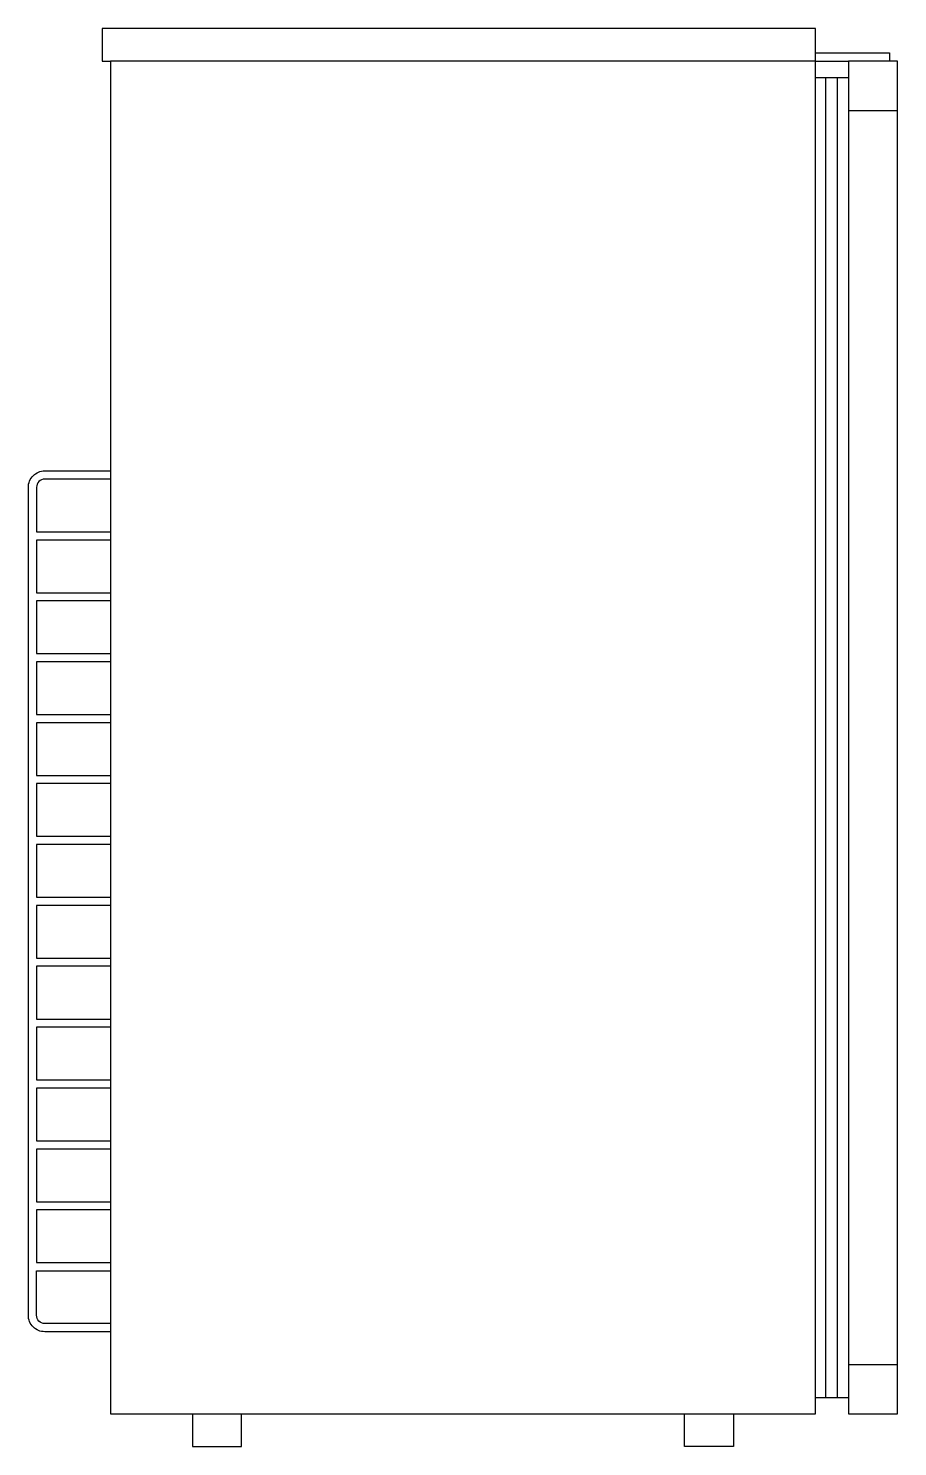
# Model space of a CAD drawing. Header units: millimetres. Extents: x -2996.92 to -2996.39, y 2876.532 to 2877.396.
import ezdxf

# ---------------------------------------------------------------- set-up
doc = ezdxf.new("R2010")
doc.units = ezdxf.units.MM
doc.header["$LTSCALE"] = 10
doc.layers.add('cozinha_geladeiras', color=2, linetype='Continuous')

msp = doc.modelspace()

# ---------------------------------------------------------------- linework, layer by layer
at = {"layer": 'cozinha_geladeiras'}
for p, q in [((-2996.43971, 2877.37585), (-2996.41971, 2877.37585)), ((-2996.43971, 2877.36585), (-2996.41971, 2877.36585)), ((-2996.41971, 2877.34585), (-2996.38971, 2877.34585)), ((-2996.41971, 2876.58185), (-2996.38971, 2876.58185)), ((-2996.43971, 2876.56185), (-2996.41971, 2876.56185))]:
    msp.add_line(p, q, dxfattribs=at)
at = {"layer": 'cozinha_geladeiras', "color": 1}
for p, q in [((-2996.43366, 2877.36585), (-2996.43366, 2876.56185)), ((-2996.42669, 2877.36585), (-2996.42669, 2876.56185))]:
    msp.add_line(p, q, dxfattribs=at)
at = {"layer": 'cozinha_geladeiras'}
for points in [[(-2996.43971, 2877.37585), (-2996.43971, 2877.39585), (-2996.87471, 2877.39585), (-2996.87471, 2877.37585), (-2996.86971, 2877.37585)], [(-2996.81971, 2876.55185), (-2996.81971, 2876.53185), (-2996.78971, 2876.53185), (-2996.78971, 2876.55185)], [(-2996.48971, 2876.55185), (-2996.48971, 2876.53185), (-2996.51971, 2876.53185), (-2996.51971, 2876.55185)]]:
    msp.add_lwpolyline(points, dxfattribs=at)
at = {"layer": 'cozinha_geladeiras', "color": 1}
for points in [[(-2996.43971, 2877.38085), (-2996.39471, 2877.38085), (-2996.39471, 2877.37585)], [(-2996.86971, 2877.08415), (-2996.91471, 2877.08415), (-2996.91471, 2877.05205), (-2996.86971, 2877.05205)], [(-2996.86971, 2877.04705), (-2996.91471, 2877.04705), (-2996.91471, 2877.01495), (-2996.86971, 2877.01495)], [(-2996.86971, 2877.00995), (-2996.91471, 2877.00995), (-2996.91471, 2876.97785), (-2996.86971, 2876.97785)], [(-2996.86971, 2876.97285), (-2996.91471, 2876.97285), (-2996.91471, 2876.94075), (-2996.86971, 2876.94075)], [(-2996.86971, 2876.93575), (-2996.91471, 2876.93575), (-2996.91471, 2876.90365), (-2996.86971, 2876.90365)], [(-2996.86971, 2876.89865), (-2996.91471, 2876.89865), (-2996.91471, 2876.86655), (-2996.86971, 2876.86655)], [(-2996.86971, 2876.86155), (-2996.91471, 2876.86155), (-2996.91471, 2876.82945), (-2996.86971, 2876.82945)], [(-2996.86971, 2876.82445), (-2996.91471, 2876.82445), (-2996.91471, 2876.79235), (-2996.86971, 2876.79235)], [(-2996.86971, 2876.78735), (-2996.91471, 2876.78735), (-2996.91471, 2876.75525), (-2996.86971, 2876.75525)], [(-2996.86971, 2876.75025), (-2996.91471, 2876.75025), (-2996.91471, 2876.71815), (-2996.86971, 2876.71815)], [(-2996.86971, 2876.71315), (-2996.91471, 2876.71315), (-2996.91471, 2876.68105), (-2996.86971, 2876.68105)], [(-2996.86971, 2876.67605), (-2996.91471, 2876.67605), (-2996.91471, 2876.64395), (-2996.86971, 2876.64395)]]:
    msp.add_lwpolyline(points, dxfattribs=at)
at = {"layer": 'cozinha_geladeiras'}
for points in [[(-2996.43971, 2876.55185), (-2996.43971, 2877.37585), (-2996.86971, 2877.37585), (-2996.86971, 2876.55185)], [(-2996.41971, 2877.37585), (-2996.41971, 2876.55185), (-2996.38971, 2876.55185), (-2996.38971, 2877.37585)]]:
    msp.add_lwpolyline(points, close=True, dxfattribs=at)
at = {"layer": 'cozinha_geladeiras', "color": 1}
for points in [[(-2996.86971, 2876.60185), (-2996.90971, 2876.60185, -0.414214), (-2996.91971, 2876.61185), (-2996.91971, 2877.11625, -0.414214), (-2996.90971, 2877.12625), (-2996.86971, 2877.12625)], [(-2996.86971, 2877.12125), (-2996.90971, 2877.12125, 0.414214), (-2996.91471, 2877.11625), (-2996.91471, 2877.08915), (-2996.86971, 2877.08915)], [(-2996.86971, 2876.60685), (-2996.90971, 2876.60685, -0.414214), (-2996.91471, 2876.61185), (-2996.91471, 2876.63895), (-2996.86971, 2876.63895)]]:
    msp.add_lwpolyline(points, format="xyb", dxfattribs=at)

doc.saveas('drawing.dxf')
